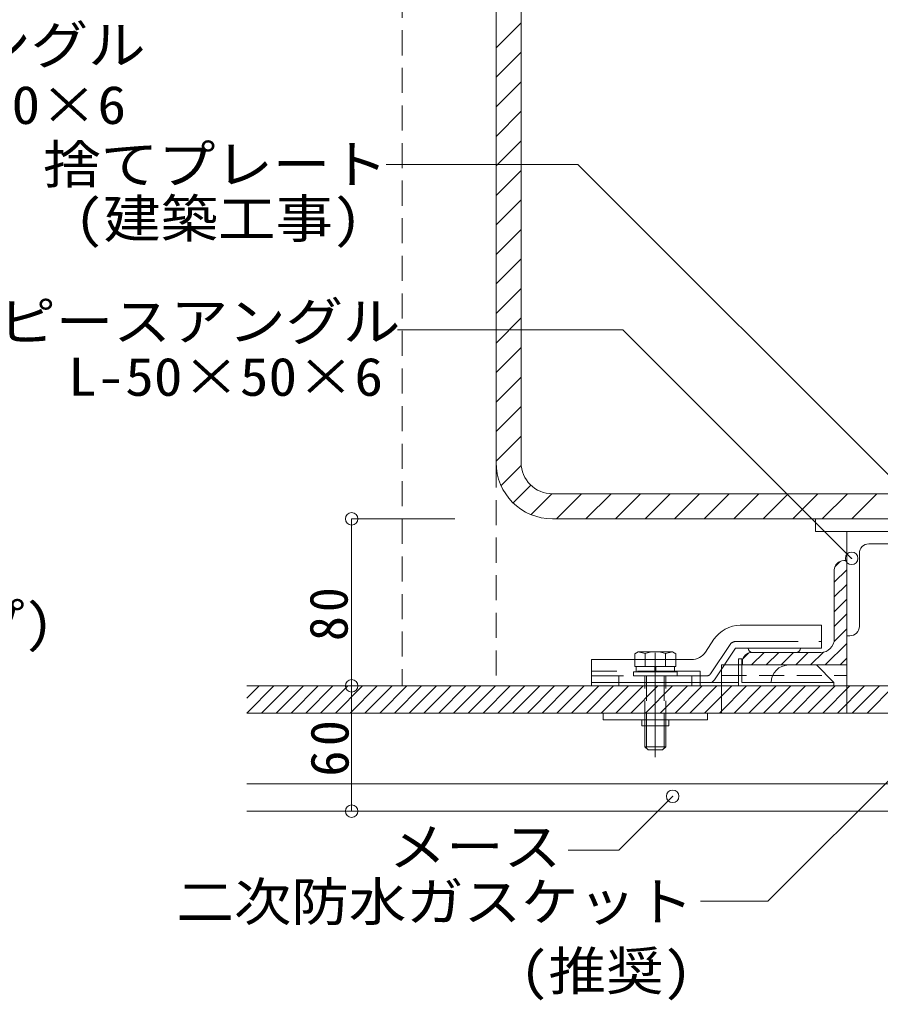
# Model space of a CAD drawing. Units: millimetres on the paper, enlarged 4 times, with parts at other scales. Extents: x -762 to 778, y -519 to 521.
# Drawn here: x -392.7 to -227.8, y 94.5 to 282.4 of the extents above; entities that cross this region are included whole.
import ezdxf
from ezdxf.enums import TextEntityAlignment as Align

# ---------------------------------------------------------------- set-up
doc = ezdxf.new("R2010")
doc.units = ezdxf.units.MM
doc.header["$LTSCALE"] = 4
doc.header["$PDMODE"] = 32
doc.header["$PDSIZE"] = 2.4
for name, pattern in [('CHAIN1', [8, 5, -1, 1, -1]), ('DASHED1', [1.8, 1.2, -0.6]), ('DASHED2', [3, 2, -1]), ('DASHED3', [4, 3, -1])]:
    doc.linetypes.add(name, pattern=pattern)
for name, color, linetype, lineweight in [('0-0_メース', 2, 'Continuous', 18), ('0-1_躯体', 7, 'Continuous', 18), ('0-2_金物', 2, 'Continuous', 18), ('0-3_鋼材', 3, 'Continuous', 18), ('0-4_その他資材', 7, 'Continuous', 18), ('0-9_部材名・寸法', 7, 'Continuous', 18)]:
    doc.layers.add(name, color=color, linetype=linetype, lineweight=lineweight)
doc.styles.add('ＭＳ ゴシック', font='')
doc.styles.get('ＭＳ ゴシック').set_extended_font_data('MS Gothic')

msp = doc.modelspace()

# ---------------------------------------------------------------- linework, layer by layer
at = {"layer": '0-0_メース', "color": 7}
msp.add_line((-329.064, 186.757), (-329.064, 185.836), dxfattribs=at)
at = {"layer": '0-0_メース'}
for p, q in [((-349.151, 154.757), (-214.406, 154.757)), ((-349.151, 149.557), (-214.406, 149.557)), ((-349.151, 135.957), (-214.406, 135.957)), ((-349.151, 130.757), (-214.406, 130.757))]:
    msp.add_line(p, q, dxfattribs=at)
at = {"layer": '0-1_躯体', "color": 3}
for p, q in [((-301.405, 197.557), (-301.405, 355.957)), ((-296.605, 197.557), (-296.605, 355.957)), ((-290.605, 191.557), (-132.205, 191.557)), ((-132.205, 186.757), (-290.605, 186.757))]:
    msp.add_line(p, q, dxfattribs=at)
at = {"layer": '0-1_躯体'}
for p, q in [((-301.405, 277.012), (-296.605, 281.812)), ((-301.405, 271.355), (-296.605, 276.155)), ((-301.405, 265.698), (-296.605, 270.498)), ((-301.405, 260.041), (-296.605, 264.841)), ((-301.405, 254.385), (-296.605, 259.185)), ((-301.405, 248.728), (-296.605, 253.528)), ((-301.405, 243.071), (-296.605, 247.871)), ((-301.405, 237.414), (-296.605, 242.214)), ((-301.405, 231.757), (-296.605, 236.557)), ((-301.405, 226.1), (-296.605, 230.9)), ((-301.405, 220.443), (-296.605, 225.243)), ((-301.405, 214.787), (-296.605, 219.587)), ((-301.405, 209.13), (-296.605, 213.93)), ((-301.405, 203.473), (-296.605, 208.273)), ((-301.405, 197.816), (-296.605, 202.616)), ((-300.449, 193.115), (-296.578, 196.986)), ((-298.114, 189.794), (-294.719, 193.189)), ((-294.691, 187.56), (-290.693, 191.558)), ((-289.837, 186.757), (-285.037, 191.557)), ((-284.18, 186.757), (-279.38, 191.557)), ((-278.523, 186.757), (-273.723, 191.557)), ((-272.866, 186.757), (-268.066, 191.557)), ((-267.21, 186.757), (-262.41, 191.557)), ((-261.553, 186.757), (-256.753, 191.557)), ((-255.896, 186.757), (-251.096, 191.557)), ((-250.239, 186.757), (-245.439, 191.557)), ((-244.582, 186.757), (-239.782, 191.557)), ((-238.925, 186.757), (-234.125, 191.557)), ((-233.268, 186.757), (-228.468, 191.557))]:
    msp.add_line(p, q, dxfattribs=at)
at = {"layer": '0-1_躯体', "color": 3}
for radius in [10.8, 6]:
    msp.add_arc((-290.605, 197.557), radius, 180, 270, dxfattribs=at)
at = {"layer": '0-2_金物'}
for p, q in [((-254.673, 166.357), (-239.103, 166.357)), ((-239.103, 166.357), (-239.103, 161.957)), ((-259.665, 163.685), (-261.308, 161.222)), ((-259.546, 155.931), (-255.529, 161.957)), ((-239.103, 161.957), (-255.529, 161.957)), ((-283.102, 159.797), (-283.102, 155.397)), ((-263.97, 159.797), (-283.102, 159.797)), ((-274.202, 161.277), (-274.828, 160.916)), ((-274.828, 160.916), (-274.828, 159.797)), ((-274.202, 161.277), (-267.603, 161.277)), ((-272.866, 160.947), (-274.202, 161.277)), ((-272.866, 160.947), (-272.866, 159.797)), ((-268.94, 160.947), (-268.94, 159.797)), ((-266.978, 160.916), (-266.978, 159.797)), ((-254.943, 159.957), (-254.943, 154.757)), ((-254.303, 159.957), (-254.943, 159.957)), ((-254.303, 159.957), (-254.303, 155.397)), ((-252.303, 161.157), (-243.902, 161.157)), ((-245.343, 158.757), (-240.063, 158.757)), ((-236.702, 155.397), (-240.063, 158.757)), ((-283.102, 157.557), (-283.102, 154.757)), ((-260.545, 155.397), (-283.102, 155.397)), ((-236.702, 154.757), (-283.102, 154.757)), ((-254.943, 155.397), (-262.303, 155.397)), ((-236.702, 155.397), (-254.303, 155.397)), ((-236.702, 155.397), (-236.702, 154.757)), ((-280.902, 149.557), (-280.902, 148.277)), ((-260.902, 149.557), (-280.902, 149.557)), ((-260.902, 149.557), (-260.902, 148.277)), ((-260.902, 148.277), (-280.902, 148.277)), ((-273.503, 148.277), (-273.503, 147.077)), ((-272.903, 143.08), (-272.903, 147.077)), ((-272.623, 147.077), (-272.623, 142.799)), ((-269.183, 147.077), (-269.183, 142.799)), ((-268.904, 143.08), (-268.904, 147.077)), ((-272.303, 142.479), (-272.903, 143.08)), ((-272.903, 143.08), (-268.904, 143.08))]:
    msp.add_line(p, q, dxfattribs=at)
at = {"layer": '0-2_金物', "linetype": 'CHAIN1'}
msp.add_line((-270.903, 141.081), (-270.903, 163.18), dxfattribs=at)
at = {"layer": '0-2_金物', "linetype": 'DASHED3'}
for p, q in [((-256.571, 162.703), (-260.35, 157.033)), ((-255.572, 163.237), (-239.103, 163.237)), ((-274.828, 159.797), (-274.828, 158.477)), ((-272.866, 159.797), (-272.866, 158.477)), ((-268.94, 159.797), (-268.94, 158.477)), ((-266.978, 159.797), (-266.978, 158.477)), ((-274.828, 158.477), (-266.978, 158.477)), ((-274.582, 158.477), (-267.224, 158.477)), ((-274.582, 158.477), (-274.582, 157.477)), ((-270.983, 158.477), (-270.983, 157.477)), ((-270.823, 158.477), (-270.823, 157.477)), ((-267.224, 158.477), (-267.224, 157.477)), ((-262.303, 157.557), (-283.102, 157.557)), ((-261.016, 156.677), (-283.102, 156.677)), ((-277.903, 156.677), (-277.903, 155.397)), ((-275.102, 157.477), (-266.703, 157.477)), ((-275.102, 157.477), (-275.102, 156.677)), ((-275.102, 156.677), (-266.703, 156.677)), ((-266.703, 157.477), (-266.703, 156.677)), ((-263.902, 156.677), (-263.902, 155.397)), ((-262.303, 157.557), (-262.303, 154.757)), ((-277.903, 155.397), (-277.903, 154.757)), ((-263.902, 155.397), (-263.902, 154.757))]:
    msp.add_line(p, q, dxfattribs=at)
at = {"layer": '0-2_金物', "linetype": 'DASHED1'}
for p, q in [((-272.903, 147.077), (-272.903, 156.677)), ((-272.623, 156.677), (-272.623, 147.077)), ((-269.183, 156.677), (-269.183, 147.077)), ((-268.904, 147.077), (-268.904, 156.677))]:
    msp.add_line(p, q, dxfattribs=at)
at = {"layer": '0-2_金物'}
for points in [[(-268.941, 160.947), (-267.603, 161.277), (-266.977, 160.916)], [(-268.302, 148.277), (-268.302, 147.077), (-273.503, 147.077)], [(-272.303, 142.479), (-269.503, 142.479), (-268.904, 143.08)]]:
    msp.add_lwpolyline(points, dxfattribs=at)
at = {"layer": '0-2_金物', "linetype": 'DASHED3'}
msp.add_lwpolyline([(-262.303, 155.397), (-263.902, 155.397), (-283.102, 155.397)], dxfattribs=at)
at = {"layer": '0-2_金物'}
for centre, radius, start, end in [((-254.673, 160.357), 6, 90, 146.30992), ((-252.303, 161.957), 0.8, 180, 270), ((-243.902, 161.957), 0.8, 270, 0), ((-270.903, 155.278), 5.999, 70.90288, 109.09647), ((-263.97, 162.997), 3.2, 270, 326.30992), ((-245.343, 155.397), 3.36, 90, 180), ((-260.545, 156.597), 1.2, 270, 326.30992)]:
    msp.add_arc(centre, radius, start, end, dxfattribs=at)
at = {"layer": '0-2_金物', "linetype": 'DASHED3'}
for centre, radius, start, end in [((-255.572, 162.037), 1.2, 90, 146.30992), ((-261.016, 157.477), 0.8, 270, 326.30992)]:
    msp.add_arc(centre, radius, start, end, dxfattribs=at)
at = {"layer": '0-3_鋼材'}
for p, q in [((-240.223, 184.357), (-240.223, 186.757)), ((-240.223, 186.757), (-182.588, 186.757)), ((-230.023, 181.957), (-216.023, 181.957)), ((-234.823, 178.757), (-234.223, 178.757)), ((-234.223, 178.757), (-234.223, 158.757)), ((-231.823, 180.157), (-231.823, 166.157)), ((-236.623, 163.757), (-236.623, 176.957)), ((-239.223, 161.157), (-252.423, 161.157)), ((-254.223, 159.357), (-254.223, 158.757)), ((-254.223, 158.757), (-234.223, 158.757))]:
    msp.add_line(p, q, dxfattribs=at)
at = {"layer": '0-3_鋼材', "color": 7}
for p, q in [((-235.415, 178.657), (-236.523, 177.549)), ((-234.223, 177.02), (-236.623, 174.62)), ((-234.223, 174.192), (-236.623, 171.792)), ((-234.223, 171.363), (-236.623, 168.963)), ((-234.223, 168.535), (-236.623, 166.135)), ((-234.223, 165.707), (-236.671, 163.258)), ((-234.223, 162.878), (-238.344, 158.757)), ((-253.015, 161.057), (-254.123, 159.949)), ((-250.086, 161.157), (-252.486, 158.757)), ((-247.257, 161.157), (-249.658, 158.757)), ((-244.429, 161.157), (-246.829, 158.757)), ((-241.601, 161.157), (-244.001, 158.757)), ((-238.724, 161.205), (-241.172, 158.757)), ((-234.223, 160.05), (-235.516, 158.757))]:
    msp.add_line(p, q, dxfattribs=at)
at = {"layer": '0-3_鋼材', "color": 2}
for p, q in [((-258.223, 158.757), (-258.223, 154.757)), ((-258.223, 158.757), (-234.223, 158.757)), ((-234.223, 158.757), (-234.223, 154.757))]:
    msp.add_line(p, q, dxfattribs=at)
at = {"layer": '0-3_鋼材', "color": 2, "linetype": 'DASHED1'}
msp.add_line((-258.223, 156.757), (-234.223, 156.757), dxfattribs=at)
at = {"layer": '0-3_鋼材', "color": 2, "linetype": 'DASHED3'}
msp.add_line((-234.223, 154.757), (-234.223, 149.557), dxfattribs=at)
at = {"layer": '0-3_鋼材'}
for points in [[(-240.223, 184.357), (-182.588, 184.357), (-182.588, 186.757)], [(-233.623, 164.357), (-234.223, 164.357), (-234.223, 184.357)]]:
    msp.add_lwpolyline(points, dxfattribs=at)
at = {"layer": '0-3_鋼材', "color": 2, "linetype": 'DASHED2'}
msp.add_lwpolyline([(-258.223, 154.757), (-258.223, 149.557), (-234.223, 149.557)], dxfattribs=at)
at = {"layer": '0-3_鋼材'}
for centre, radius, start, end in [((-230.023, 180.157), 1.8, 90, 180), ((-234.823, 176.957), 1.8, 90, 180), ((-233.623, 166.157), 1.8, 270, 0), ((-239.223, 163.757), 2.6, 270, 0), ((-252.423, 159.357), 1.8, 90, 180)]:
    msp.add_arc(centre, radius, start, end, dxfattribs=at)
at = {"layer": '0-4_その他資材', "linetype": 'DASHED1'}
for p, q in [((-319.405, 373.957), (-319.405, 154.757)), ((-301.405, 197.557), (-301.405, 154.757))]:
    msp.add_line(p, q, dxfattribs=at)
at = {"layer": '0-4_その他資材'}
for p, q in [((-349.151, 154.757), (-214.406, 154.757)), ((-346.779, 154.757), (-349.151, 152.385)), ((-343.951, 154.757), (-349.151, 149.557)), ((-341.122, 154.757), (-346.323, 149.557)), ((-338.294, 154.757), (-343.494, 149.557)), ((-335.466, 154.757), (-340.666, 149.557)), ((-332.637, 154.757), (-337.838, 149.557)), ((-329.81, 154.757), (-335.009, 149.557)), ((-326.981, 154.757), (-332.181, 149.557)), ((-324.153, 154.757), (-329.352, 149.557)), ((-321.324, 154.757), (-326.524, 149.557)), ((-318.495, 154.757), (-323.696, 149.557)), ((-315.667, 154.757), (-320.867, 149.557)), ((-312.838, 154.757), (-318.039, 149.557)), ((-310.01, 154.757), (-315.21, 149.557)), ((-307.181, 154.757), (-312.382, 149.557)), ((-304.353, 154.757), (-309.553, 149.557)), ((-301.525, 154.757), (-306.725, 149.557)), ((-298.696, 154.757), (-303.897, 149.557)), ((-295.868, 154.757), (-301.068, 149.557)), ((-293.039, 154.757), (-298.24, 149.557)), ((-290.211, 154.757), (-295.411, 149.557)), ((-287.382, 154.757), (-292.583, 149.557)), ((-284.554, 154.757), (-289.754, 149.557)), ((-281.726, 154.757), (-286.926, 149.557)), ((-278.897, 154.757), (-284.098, 149.557)), ((-276.069, 154.757), (-281.269, 149.557)), ((-273.24, 154.757), (-278.441, 149.557)), ((-270.412, 154.757), (-275.612, 149.557)), ((-267.583, 154.757), (-272.784, 149.557)), ((-264.755, 154.757), (-269.955, 149.557)), ((-261.927, 154.757), (-267.127, 149.557)), ((-259.098, 154.757), (-264.299, 149.557)), ((-256.27, 154.757), (-261.47, 149.557)), ((-253.441, 154.757), (-258.642, 149.557)), ((-250.613, 154.757), (-255.813, 149.557)), ((-247.784, 154.757), (-252.985, 149.557)), ((-244.956, 154.757), (-250.156, 149.557)), ((-242.128, 154.757), (-247.328, 149.557)), ((-239.299, 154.757), (-244.5, 149.557)), ((-236.471, 154.757), (-241.671, 149.557)), ((-233.642, 154.757), (-238.843, 149.557)), ((-230.814, 154.757), (-236.014, 149.557)), ((-227.985, 154.757), (-233.186, 149.557)), ((-225.157, 154.757), (-230.358, 149.557)), ((-214.406, 149.557), (-349.151, 149.557))]:
    msp.add_line(p, q, dxfattribs=at)
at = {"layer": '0-9_部材名・寸法'}
for p, q in [((-285.773, 254.67), (-322.434, 254.67)), ((-216.559, 185.456), (-285.773, 254.67)), ((-320.279, 222.993), (-277.116, 222.993)), ((-233.303, 179.18), (-277.116, 222.993)), ((-309.32, 186.757), (-329.064, 186.757)), ((-329.064, 185.836), (-329.064, 130.757)), ((-211.374, 151.493), (-249.352, 113.515)), ((-249.352, 113.515), (-262.278, 113.515))]:
    msp.add_line(p, q, dxfattribs=at)
msp.add_lwpolyline([(-267.57, 133.604), (-277.89, 123.284), (-287.581, 123.284)], dxfattribs=at)
for p in [(-329.064, 186.757), (-233.303, 179.18), (-329.064, 154.757), (-267.57, 133.604), (-329.064, 130.757)]:
    msp.add_point(p, dxfattribs=at)

# ---------------------------------------------------------------- texts
at = {"layer": '0-9_部材名・寸法', "style": 'ＭＳ ゴシック', "width": 1.1}
for s, p in [('通しアングル', (-434.526, 271.704)), ('L-50×50×6', (-432.61, 260.207)), ('捨てプレート', (-388.139, 248.82)), ('(建築工事)', (-382.117, 238.419)), ('ピースアングル', (-396.716, 218.711)), ('L-50×50×6', (-383.395, 208.127)), ('(Ｚクリップ)', (-452.154, 160.955)), ('メース', (-321.952, 118.068)), ('二次防水ガスケット', (-362.611, 107.531)), ('(推奨)', (-296.828, 94.255))]:
    msp.add_text(s, height=7.331, dxfattribs=at).set_placement(p, align=Align.BOTTOM_LEFT)
at = {"layer": '0-9_部材名・寸法', "char_height": 7.331, "attachment_point": 7, "rotation": 90, "style": 'ＭＳ ゴシック'}
for s, insert in [('\\T1.17;\\W0.95;80', (-329.714, 163.358)), ('\\T1.17;60', (-329.532, 137.374))]:
    msp.add_mtext(s, dxfattribs=dict(at, insert=insert))

doc.saveas('drawing.dxf')
